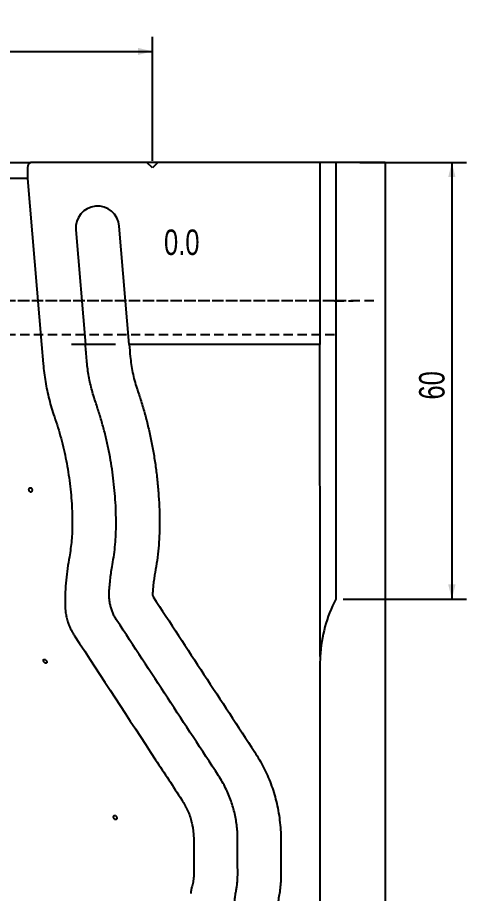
# Model space of a CAD drawing. Header units: millimetres. Extents: x 8 to 862, y 8 to 585.
# Drawn here: x 128.8 to 190.5, y 329.4 to 449.8 of the extents above; entities that cross this region are included whole.
import ezdxf

# ---------------------------------------------------------------- set-up
doc = ezdxf.new("R2010")
doc.units = ezdxf.units.MM
doc.linetypes.add('HIDDEN', pattern=[1.905, 1.27, -0.635])
for name, color, linetype in [('DIMENSIONS', 2, 'Continuous'), ('HIDDEN', 3, 'HIDDEN'), ('TEXT', 2, 'Continuous')]:
    doc.layers.add(name, color=color, linetype=linetype)
doc.layers.add('OUTLINE', color=7, linetype='Continuous', lineweight=25)
doc.styles.add('SLDTEXTSTYLE0', font='TXT', dxfattribs={"width": 0.75})
doc.dimstyles.new('SLDDIMSTYLE2', dxfattribs={"dimtxt": 3.5, "dimasz": 2, "dimexe": 0, "dimexo": 0.0625, "dimgap": 0.875, "dimtad": 1, "dimrnd": 1e-09, "dimzin": 12, "dimdsep": 46, "dimtxsty": 'SLDTEXTSTYLE0', "dimsah": 1, "dimcen": 0.09, "dimadec": 0, "dimazin": 3, "dimtfac": 1, "dimtofl": 0, "dimtmove": 0, "dimatfit": 3, "dimfxl": 0, "dimfrac": 2, "dimtolj": 1, "dimtzin": 12, "dimarcsym": 0})

# ---------------------------------------------------------------- blocks, each defined once
blk = doc.blocks.new('_D_52')
at = {"layer": 'DIMENSIONS'}
for p, q in [((87.36, 430.08), (87.36, 447.11)), ((147.36, 430.08), (147.36, 447.11)), ((87.36, 445.11), (147.36, 445.11))]:
    blk.add_line(p, q, dxfattribs=at)
for points in [[(87.36, 445.11), (89.36, 444.61), (89.36, 445.61)], [(147.36, 445.11), (145.36, 445.61), (145.36, 444.61)]]:
    blk.add_solid(points, dxfattribs=at)
at = {"layer": 'DIMENSIONS', "char_height": 3.5, "attachment_point": 1, "style": 'SLDTEXTSTYLE0'}
for s, insert in [('%%c', (112.13, 449.62)), ('60', (117.41, 449.68))]:
    blk.add_mtext(s, dxfattribs=dict(at, insert=insert))
blk = doc.blocks.new('_D_55')
at = {"layer": 'DIMENSIONS'}
for p, q in [((175.87, 429.83), (190.49, 429.83)), ((188.49, 429.83), (188.49, 369.83)), ((173.54, 369.83), (190.49, 369.83))]:
    blk.add_line(p, q, dxfattribs=at)
for points in [[(188.49, 429.83), (187.99, 427.83), (188.99, 427.83)], [(188.49, 369.83), (188.99, 371.83), (187.99, 371.83)]]:
    blk.add_solid(points, dxfattribs=at)
at = {"layer": 'DIMENSIONS', "insert": (183.98, 397.25), "char_height": 3.5, "attachment_point": 1, "rotation": 90, "style": 'SLDTEXTSTYLE0'}
blk.add_mtext('60', dxfattribs=at)

msp = doc.modelspace()

# ---------------------------------------------------------------- linework, layer by layer
at = {"layer": 'HIDDEN'}
for p, q in [((177.77281, 410.83342), (117.35918, 410.83342)), ((172.37018, 410.83342), (127.35918, 410.83342)), ((172.37018, 410.83342), (174.92786, 410.83342)), ((177.77281, 410.83342), (174.92305, 410.83342)), ((172.37018, 406.13342), (127.35918, 406.13342))]:
    msp.add_line(p, q, dxfattribs=at)
at = {"layer": 'OUTLINE'}
for p, q in [((104.11376, 429.83342), (130.6046, 429.83342)), ((130.20918, 429.14326), (130.20918, 427.64876)), ((146.60918, 429.83342), (130.6046, 429.83342)), ((147.35918, 429.08342), (146.60918, 429.83342)), ((148.10918, 429.83342), (146.60918, 429.83342)), ((148.10918, 429.83342), (147.35918, 429.08342)), ((170.35918, 429.83342), (148.10918, 429.83342)), ((170.35918, 429.83342), (170.35918, 404.83342)), ((172.543, 429.83342), (170.35918, 429.83342)), ((172.543, 429.83342), (172.543, 369.83342)), ((179.33425, 429.83342), (172.543, 429.83342)), ((179.33425, 429.83342), (179.33425, 173.08726)), ((130.20918, 427.64876), (104.50918, 427.64876)), ((130.20918, 427.64876), (132.13283, 404.83342)), ((136.82635, 420.58136), (138.15412, 404.83342)), ((144.17541, 404.83342), (142.80514, 421.08547)), ((132.13283, 404.83342), (132.35918, 402.14876)), ((142.30714, 404.83342), (136.25548, 404.83342)), ((170.35918, 404.83342), (144.17541, 404.83342)), ((170.39394, 361.92446), (170.35918, 360.74586)), ((170.35918, 360.74586), (170.35918, 242.17482)), ((153.03396, 336.75441), (153.03394, 331.85461)), ((152.8036, 330.35448), (152.77214, 330.25448))]:
    msp.add_line(p, q, dxfattribs=at)
for centre, radius, start, end in [((131.00918, 429.14326), 0.8, 120.3796612, 180), ((139.81574, 420.83342), 3, 4.8194221, 184.8194221), ((190.35918, 360.74586), 20, 152.9750733, 176.6216001)]:
    msp.add_arc(centre, radius, start, end, dxfattribs=at)
for centre, major_axis, ratio, start_param, end_param in [((-9147.15815, 306.46034), (-3138.37424, 34551.57481), 0.266856227, 4.690937969, 4.691001057), ((9446.07608, 306.46034), (-3138.37424, 34551.57481), 0.266856227, 1.543715793, 1.543764303), ((-12409.0284, 306.46034), (0, 34561.72333), 0.363970234, 4.713993766, 4.715235286), ((11253.79778, 306.46034), (-24020.84896, 34157.89932), 0.219304779, 1.415937444, 1.416555834), ((-10882.71135, 306.46034), (-24020.84896, 34157.89932), 0.219304779, 4.560503244, 4.561121365), ((-9101.71416, 306.46034), (0, 34561.72333), 0.267949192, 4.713123732, 4.713265501), ((9425.78252, 306.46034), (0, 34561.72333), 0.267949192, 1.569919806, 1.570061576)]:
    msp.add_ellipse(centre, major_axis=major_axis, ratio=ratio, start_param=start_param, end_param=end_param, dxfattribs=at)
for points, knots in [([(139.5679, 396.85255), (139.46462, 397.16352), (139.25803, 397.78559), (138.99696, 398.73373), (138.77072, 399.69582), (138.58509, 400.67175), (138.4362, 401.65927), (138.3718, 402.3218), (138.33961, 402.65299)], [0, 0, 0, 0, 0.165360981, 0.330791433, 0.496153457, 0.664078228, 0.83207531, 1, 1, 1, 1]), ([(144.31549, 403.15684), (144.35268, 402.78988), (144.42705, 402.05595), (144.62611, 400.96113), (144.88456, 399.87287), (145.11542, 399.16018), (145.23084, 398.80384)], [0, 0, 0, 0, 0.248074399, 0.49614994, 0.748075897, 1, 1, 1, 1]), ([(132.35918, 402.14876), (132.39844, 401.74099), (132.47696, 400.92528), (132.65817, 399.70925), (132.88629, 398.49488), (133.16784, 397.28524), (133.49728, 396.08092), (133.75889, 395.29091), (133.88967, 394.89599)], [0, 0, 0, 0, 0.165360016, 0.330790214, 0.496150207, 0.664075739, 0.832074213, 1, 1, 1, 1]), ([(145.23084, 398.80384), (145.42819, 398.2116), (145.82304, 397.02666), (146.34124, 395.22546), (146.80476, 393.40917), (147.20754, 391.57885), (147.55367, 389.71988), (147.84004, 387.83298), (148.0653, 385.91942), (148.22506, 383.99885), (148.32501, 382.07451), (148.33681, 380.79049), (148.34272, 380.14876)], [0, 0, 0, 0, 0.098562692, 0.197204251, 0.295872248, 0.394513923, 0.493076509, 0.594403755, 0.695817328, 0.797259379, 0.898672491, 1, 1, 1, 1]), ([(142.37565, 380.14876), (142.37001, 380.70779), (142.35874, 381.82632), (142.27213, 383.50263), (142.13478, 385.17577), (141.94189, 386.84306), (141.69263, 388.5181), (141.38458, 390.19936), (141.01698, 391.88539), (140.59183, 393.55823), (140.1149, 395.21679), (139.75018, 396.30745), (139.5679, 396.85255)], [0, 0, 0, 0, 0.098561137, 0.197201168, 0.295867452, 0.394507437, 0.493068489, 0.594397085, 0.695812216, 0.797256023, 0.898671115, 1, 1, 1, 1]), ([(133.88967, 394.89599), (134.05446, 394.40171), (134.38416, 393.41284), (134.81341, 391.90885), (135.19431, 390.39214), (135.52374, 388.85311), (135.80117, 387.29342), (136.0249, 385.71441), (136.1933, 384.12852), (136.29551, 382.6708), (136.34996, 381.34383), (136.35604, 380.54721), (136.35908, 380.14876)], [0, 0, 0, 0, 0.1040533077, 0.2081688262, 0.3122845249, 0.4163379201, 0.5224456516, 0.6286184548, 0.7347917744, 0.8408991057, 0.9204216988, 1, 1, 1, 1]), ([(130.83153, 384.84729), (130.82564, 384.88065), (130.81385, 384.94737), (130.76827, 385.0342), (130.70782, 385.09849), (130.63705, 385.13284), (130.56445, 385.13339), (130.49804, 385.10009), (130.44544, 385.03668), (130.41266, 384.95035), (130.4035, 384.85083), (130.41906, 384.74936), (130.45755, 384.65736), (130.51454, 384.5852), (130.58349, 384.54099), (130.65655, 384.52973), (130.72542, 384.55265), (130.78251, 384.6072), (130.82104, 384.68717), (130.83626, 384.77182), (130.83284, 384.8263), (130.83153, 384.84729)], [0, 0, 0, 0, 0.053685075, 0.107370265, 0.161057113, 0.214745092, 0.268433123, 0.322120372, 0.375809361, 0.429495164, 0.48318321, 0.536868129, 0.590557939, 0.644250687, 0.697943135, 0.751629733, 0.805311282, 0.858993831, 0.912683241, 0.966376876, 1, 1, 1, 1]), ([(136.35908, 380.14876), (136.35422, 379.77255), (136.34449, 379.02015), (136.26429, 377.8909), (136.13984, 376.76252), (136.01275, 376.01455), (135.94921, 375.64056)], [0, 0, 0, 0, 0.248970246, 0.497941172, 0.748970123, 1, 1, 1, 1]), ([(141.8702, 374.55507), (141.9482, 375.01531), (142.10419, 375.93578), (142.25822, 377.33193), (142.35806, 378.73687), (142.36978, 379.67813), (142.37565, 380.14876)], [0, 0, 0, 0, 0.248970525, 0.497939948, 0.748970968, 1, 1, 1, 1]), ([(148.34272, 380.14876), (148.33521, 379.59225), (148.3202, 378.47925), (148.20065, 376.80886), (148.01568, 375.13978), (147.82713, 374.03343), (147.73285, 373.48025)], [0, 0, 0, 0, 0.2489709418, 0.4979425862, 0.7489712269, 1, 1, 1, 1]), ([(135.94921, 375.64056), (135.8584, 375.10645), (135.67679, 374.03822), (135.49713, 372.41793), (135.38035, 370.78739), (135.36611, 369.69497), (135.35899, 369.14876)], [0, 0, 0, 0, 0.248970464, 0.497941019, 0.748970666, 1, 1, 1, 1]), ([(141.42562, 370.79017), (141.44559, 371.10505), (141.48551, 371.73482), (141.5838, 372.67764), (141.7078, 373.6187), (141.81607, 374.24295), (141.8702, 374.55507)], [0, 0, 0, 0, 0.249499941, 0.498999438, 0.749499436, 1, 1, 1, 1]), ([(147.73285, 373.48025), (147.68939, 373.23121), (147.60245, 372.73313), (147.50232, 371.98024), (147.42254, 371.2239), (147.3899, 370.71731), (147.37358, 370.46401)], [0, 0, 0, 0, 0.249500801, 0.498999214, 0.749500037, 1, 1, 1, 1]), ([(142.4737, 366.89107), (142.37965, 367.0426), (142.19155, 367.34565), (141.95576, 367.83229), (141.75702, 368.34024), (141.60801, 368.84557), (141.5043, 369.33749), (141.44046, 369.8156), (141.40978, 370.30095), (141.42034, 370.6271), (141.42562, 370.79017)], [0, 0, 0, 0, 0.130267873, 0.260537146, 0.394535955, 0.528534567, 0.645079562, 0.761622847, 0.880811613, 1, 1, 1, 1]), ([(147.37358, 370.46401), (147.37423, 370.42228), (147.3758, 370.32197), (147.41624, 370.21606), (147.45247, 370.15826), (147.45771, 370.1499)], [0, 0, 0, 0, 0.378607182, 0.910064889, 1, 1, 1, 1]), ([(135.35899, 369.14876), (135.36433, 368.92719), (135.37502, 368.48405), (135.46154, 367.81752), (135.60147, 367.1541), (135.78058, 366.56391), (135.97734, 366.05206), (136.17775, 365.61285), (136.40374, 365.18331), (136.57674, 364.90825), (136.66324, 364.77071)], [0, 0, 0, 0, 0.143476802, 0.286954828, 0.434594894, 0.582236691, 0.685911362, 0.789584748, 0.89479225, 1, 1, 1, 1]), ([(136.66324, 364.77071), (140.37556, 359.09314), (145.28902, 351.57856), (150.20248, 344.06397), (151.40362, 342.22696)], [0, 0, 0, 0, 0.755540863, 1, 1, 1, 1]), ([(132.85652, 361.10079), (132.86125, 361.12282), (132.87072, 361.16688), (132.85011, 361.25086), (132.80598, 361.33657), (132.74091, 361.41612), (132.66284, 361.47991), (132.58033, 361.52076), (132.50265, 361.53401), (132.43846, 361.51819), (132.39499, 361.47515), (132.37723, 361.40981), (132.38732, 361.3296), (132.42425, 361.24357), (132.48393, 361.16143), (132.55956, 361.09242), (132.6424, 361.04436), (132.72303, 361.02244), (132.79181, 361.02937), (132.83655, 361.05878), (132.85098, 361.08913), (132.85652, 361.10079)], [0, 0, 0, 0, 0.053779523, 0.107558822, 0.161372213, 0.215176289, 0.268918837, 0.322593908, 0.376219099, 0.429818232, 0.483418266, 0.537044992, 0.590720888, 0.644466152, 0.69826626, 0.752081734, 0.805840404, 0.859495397, 0.913053851, 0.966585762, 1, 1, 1, 1]), ([(161.42184, 348.7773), (161.63777, 348.43498), (162.0698, 347.75008), (162.64461, 346.67952), (163.16876, 345.5708), (163.63283, 344.42273), (164.0352, 343.23932), (164.37619, 342.01136), (164.64999, 340.74179), (164.85028, 339.42741), (164.9768, 338.09666), (164.99242, 337.20182), (165.00023, 336.75441)], [0, 0, 0, 0, 0.095436595, 0.190946307, 0.286382663, 0.384576019, 0.482848662, 0.58104194, 0.685008469, 0.788974928, 0.894487209, 1, 1, 1, 1]), ([(159.06814, 336.75441), (159.0633, 337.0505), (159.05363, 337.64291), (158.97681, 338.52867), (158.85355, 339.41751), (158.6776, 340.30641), (158.44956, 341.19222), (158.16655, 342.07876), (157.82658, 342.96198), (157.42492, 343.84147), (156.97203, 344.7016), (156.6254, 345.25239), (156.45208, 345.52779)], [0, 0, 0, 0, 0.0956770198, 0.1914274958, 0.2871046717, 0.3855602357, 0.4840963015, 0.5825522327, 0.6861490596, 0.7897461041, 0.8948731909, 1, 1, 1, 1]), ([(151.40362, 342.22696), (151.5496, 341.99149), (151.84157, 341.52055), (152.20699, 340.76401), (152.51444, 339.97418), (152.73077, 339.23419), (152.87504, 338.56409), (152.96583, 337.96752), (153.02321, 337.36356), (153.03038, 336.95746), (153.03396, 336.75441)], [0, 0, 0, 0, 0.143481349, 0.286962945, 0.434608527, 0.582254056, 0.68592418, 0.78959421, 0.894796978, 1, 1, 1, 1]), ([(142.44179, 339.59061), (142.45198, 339.61608), (142.47237, 339.667), (142.47083, 339.76471), (142.44489, 339.86519), (142.39481, 339.9594), (142.32716, 340.035), (142.25081, 340.08279), (142.1756, 340.09798), (142.10978, 340.08053), (142.05941, 340.03321), (142.02907, 339.96052), (142.02224, 339.86903), (142.0406, 339.76822), (142.08285, 339.67018), (142.14412, 339.58743), (142.21682, 339.53013), (142.29245, 339.50419), (142.3623, 339.51177), (142.41279, 339.5447), (142.43388, 339.57809), (142.44179, 339.59061)], [0, 0, 0, 0, 0.054240602, 0.108453051, 0.163381299, 0.21884194, 0.274040142, 0.328171387, 0.380930896, 0.432767009, 0.484614024, 0.537359002, 0.591415947, 0.646547379, 0.702019937, 0.757019969, 0.811054742, 0.864096746, 0.916471564, 0.968681238, 1, 1, 1, 1]), ([(153.03394, 331.85461), (153.03123, 331.72911), (153.0258, 331.47813), (152.98104, 331.10099), (152.91108, 330.72465), (152.83942, 330.47787), (152.8036, 330.35448)], [0, 0, 0, 0, 0.247082235, 0.494164911, 0.747082862, 1, 1, 1, 1]), ([(158.8174, 329.50865), (158.85608, 329.70068), (158.93346, 330.08475), (159.01021, 330.66988), (159.06014, 331.2602), (159.06618, 331.65647), (159.0692, 331.85461)], [0, 0, 0, 0, 0.248561425, 0.497123729, 0.748562339, 1, 1, 1, 1]), ([(164.99917, 331.85461), (164.99452, 331.55349), (164.98522, 330.95127), (164.90929, 330.04721), (164.79138, 329.14413), (164.67096, 328.54689), (164.61075, 328.24826)], [0, 0, 0, 0, 0.248563161, 0.497125126, 0.748562892, 1, 1, 1, 1]), ([(152.77214, 330.25448), (152.73234, 330.10885), (152.65179, 329.81415), (152.63993, 329.50884), (152.63394, 329.35441)], [0, 0, 0, 0, 0.494175963, 1, 1, 1, 1]), ([(158.66987, 328.13439), (158.67597, 328.36408), (158.68824, 328.82612), (158.77418, 329.28027), (158.8174, 329.50865)], [0, 0, 0, 0, 0.497125646, 1, 1, 1, 1])]:
    msp.add_open_spline(points, degree=3, knots=knots, dxfattribs=at)

# ---------------------------------------------------------------- texts
at = {"layer": 'TEXT', "insert": (148.95082, 420.62468), "char_height": 3.5, "attachment_point": 1, "style": 'SLDTEXTSTYLE0'}
msp.add_mtext('0.0', dxfattribs=at)

# ---------------------------------------------------------------- dimensions: what is measured, and where the dimension line sits
at = {"layer": 'DIMENSIONS'}
dim = msp.add_linear_dim(base=(147.35918, 445.11318), p1=(87.35918, 429.08342), p2=(147.35918, 429.08342), text='%%c<>', dimstyle='SLDDIMSTYLE2', dxfattribs=at)
dim.commit()
dim.dimension.update_dxf_attribs({"geometry": '_D_52', "text_midpoint": (117.35918, 445.11318), "dimtype": 160})
dim = msp.add_linear_dim(base=(188.49354, 369.83342), p1=(174.86876, 429.83342), p2=(172.543, 369.83342), angle=90, dimstyle='SLDDIMSTYLE2', dxfattribs=at)
dim.commit()
dim.dimension.update_dxf_attribs({"geometry": '_D_55', "text_midpoint": (188.49354, 399.83342), "dimtype": 160})

doc.saveas('drawing.dxf')
